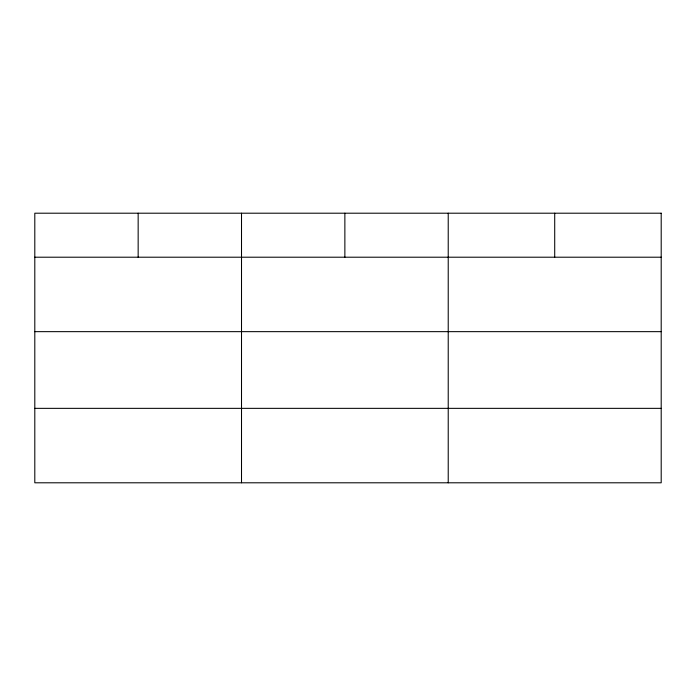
<?xml version="1.0" encoding="UTF-8"?>
<svg xmlns="http://www.w3.org/2000/svg" width="696" height="696" viewBox="0 0 696 696"><rect width="100%" height="100%" fill="white"/><g stroke="black" fill="none" stroke-linecap="round" stroke-linejoin="round"><path stroke-width="1.04" d="M34.8 257.207L661.2 257.207M34.8 331.653L661.2 331.653M34.8 408.352L661.2 408.352M554.712 213.202L554.712 257.207M448.224 213.202L448.224 482.798M344.868 213.202L344.868 257.207M241.512 213.202L241.512 482.798M138.156 213.202L138.156 257.207M661.2 213.202L34.8 213.202L34.8 482.798L661.2 482.798L661.2 213.202"/></g></svg>
